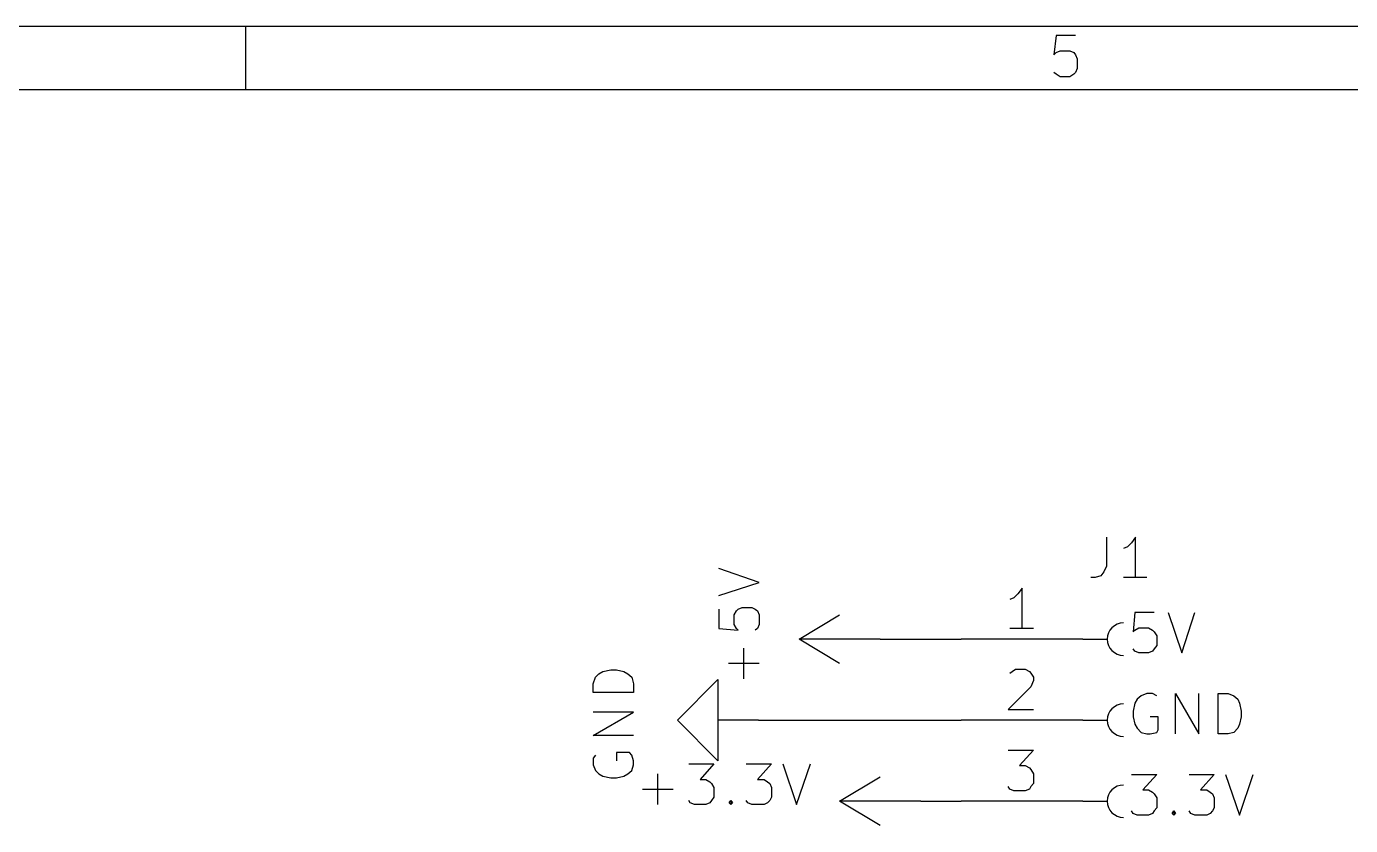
# Model space of a CAD drawing. Extents: x 0.4 to 11.3, y -7.9 to -0.4.
# Drawn here: x 7.998 to 9.63, y -1.38 to -0.394 of the extents above; entities that cross this region are included whole.
import ezdxf

# ---------------------------------------------------------------- set-up
doc = ezdxf.new("R2010")
doc.units = 0
doc.header["$MEASUREMENT"] = 0
for name, color, linetype in [('BLUE3', 171, 'CONTINUOUS'), ('CYAN2', 4, 'CONTINUOUS'), ('GREEN2', 3, 'CONTINUOUS'), ('RED2', 1, 'CONTINUOUS')]:
    doc.layers.add(name, color=color, linetype=linetype)

msp = doc.modelspace()

# ---------------------------------------------------------------- linework, layer by layer
at = {"layer": 'BLUE3', "linetype": 'CONTINUOUS'}
for p, q in [((9.364, -1.117), (9.362, -1.141)), ((9.388, -1.117), (9.364, -1.117)), ((9.405, -1.117), (9.422, -1.167)), ((9.422, -1.167), (9.438, -1.117)), ((9.362, -1.141), (9.364, -1.139)), ((9.364, -1.139), (9.369, -1.136)), ((9.369, -1.136), (9.381, -1.136)), ((9.381, -1.136), (9.386, -1.139)), ((9.386, -1.139), (9.388, -1.141)), ((9.388, -1.141), (9.391, -1.146)), ((9.391, -1.158), (9.388, -1.162)), ((9.391, -1.146), (9.391, -1.158)), ((9.364, -1.165), (9.362, -1.162)), ((9.369, -1.167), (9.364, -1.165)), ((9.381, -1.167), (9.369, -1.167)), ((9.386, -1.165), (9.381, -1.167)), ((9.388, -1.162), (9.386, -1.165)), ((9.367, -1.224), (9.364, -1.229)), ((9.372, -1.22), (9.367, -1.224)), ((9.379, -1.217), (9.372, -1.22)), ((9.386, -1.217), (9.379, -1.217)), ((9.391, -1.22), (9.386, -1.217)), ((9.414, -1.267), (9.414, -1.217)), ((9.414, -1.217), (9.443, -1.267)), ((9.443, -1.267), (9.443, -1.217)), ((9.467, -1.267), (9.467, -1.217)), ((9.467, -1.217), (9.479, -1.217)), ((9.479, -1.217), (9.486, -1.22)), ((9.486, -1.22), (9.491, -1.224)), ((9.491, -1.224), (9.493, -1.229)), ((9.364, -1.229), (9.362, -1.239)), ((9.362, -1.239), (9.362, -1.246)), ((9.493, -1.229), (9.495, -1.239)), ((9.495, -1.239), (9.495, -1.246)), ((9.362, -1.246), (9.364, -1.255)), ((9.364, -1.255), (9.367, -1.26)), ((9.393, -1.246), (9.383, -1.246)), ((9.393, -1.262), (9.393, -1.246)), ((9.493, -1.255), (9.491, -1.26)), ((9.495, -1.246), (9.493, -1.255)), ((9.367, -1.26), (9.372, -1.265)), ((9.372, -1.265), (9.379, -1.267)), ((9.379, -1.267), (9.383, -1.267)), ((9.383, -1.267), (9.391, -1.265)), ((9.391, -1.265), (9.393, -1.262)), ((9.479, -1.267), (9.467, -1.267)), ((9.486, -1.265), (9.479, -1.267)), ((9.491, -1.26), (9.486, -1.265)), ((9.36, -1.317), (9.391, -1.317)), ((9.391, -1.317), (9.374, -1.336)), ((9.431, -1.317), (9.462, -1.317)), ((9.462, -1.317), (9.445, -1.336)), ((9.476, -1.317), (9.493, -1.367)), ((9.493, -1.367), (9.51, -1.317)), ((9.374, -1.336), (9.381, -1.336)), ((9.381, -1.336), (9.386, -1.339)), ((9.445, -1.336), (9.453, -1.336)), ((9.453, -1.336), (9.457, -1.339)), ((9.386, -1.339), (9.388, -1.341)), ((9.388, -1.341), (9.391, -1.346)), ((9.391, -1.346), (9.391, -1.358)), ((9.457, -1.339), (9.46, -1.341)), ((9.46, -1.341), (9.462, -1.346)), ((9.462, -1.346), (9.462, -1.358)), ((9.362, -1.365), (9.36, -1.362)), ((9.367, -1.367), (9.362, -1.365)), ((9.381, -1.367), (9.367, -1.367)), ((9.386, -1.365), (9.381, -1.367)), ((9.388, -1.362), (9.386, -1.365)), ((9.391, -1.358), (9.388, -1.362)), ((9.41, -1.365), (9.412, -1.362)), ((9.412, -1.367), (9.41, -1.365)), ((9.412, -1.362), (9.414, -1.365)), ((9.412, -1.362), (9.412, -1.367)), ((9.414, -1.365), (9.412, -1.367)), ((9.433, -1.365), (9.431, -1.362)), ((9.438, -1.367), (9.433, -1.365)), ((9.453, -1.367), (9.438, -1.367)), ((9.457, -1.365), (9.453, -1.367)), ((9.46, -1.362), (9.457, -1.365)), ((9.462, -1.358), (9.46, -1.362))]:
    msp.add_line(p, q, dxfattribs=at)
at = {"layer": 'CYAN2', "linetype": 'CONTINUOUS'}
for p, q in [((9.329, -1.024), (9.329, -1.06)), ((9.365, -1.024), (9.36, -1.031)), ((9.365, -1.074), (9.365, -1.024)), ((9.355, -1.036), (9.35, -1.038)), ((9.36, -1.031), (9.355, -1.036)), ((9.329, -1.06), (9.326, -1.067)), ((8.901, -1.08), (8.851, -1.063)), ((9.315, -1.074), (9.31, -1.074)), ((9.322, -1.072), (9.315, -1.074)), ((9.326, -1.067), (9.322, -1.072)), ((9.379, -1.074), (9.35, -1.074)), ((8.851, -1.096), (8.901, -1.08)), ((8.851, -1.113), (8.851, -1.137)), ((8.87, -1.12), (8.873, -1.115)), ((8.87, -1.132), (8.87, -1.12)), ((8.873, -1.115), (8.875, -1.113)), ((8.875, -1.113), (8.88, -1.111)), ((8.88, -1.111), (8.892, -1.111)), ((8.892, -1.111), (8.896, -1.113)), ((8.896, -1.113), (8.899, -1.115)), ((8.899, -1.115), (8.901, -1.12)), ((8.901, -1.12), (8.901, -1.132)), ((8.851, -1.137), (8.875, -1.139)), ((8.873, -1.137), (8.87, -1.132)), ((8.875, -1.139), (8.873, -1.137)), ((8.899, -1.137), (8.896, -1.139)), ((8.901, -1.132), (8.899, -1.137)), ((8.882, -1.199), (8.882, -1.161)), ((8.703, -1.193), (8.708, -1.19)), ((8.708, -1.19), (8.718, -1.188)), ((8.718, -1.188), (8.725, -1.188)), ((8.725, -1.188), (8.734, -1.19)), ((8.734, -1.19), (8.739, -1.193)), ((8.901, -1.18), (8.863, -1.18)), ((8.696, -1.205), (8.699, -1.197)), ((8.696, -1.216), (8.696, -1.205)), ((8.699, -1.197), (8.703, -1.193)), ((8.739, -1.193), (8.744, -1.197)), ((8.744, -1.197), (8.746, -1.205)), ((8.746, -1.205), (8.746, -1.216)), ((8.746, -1.216), (8.696, -1.216)), ((8.696, -1.269), (8.746, -1.24)), ((8.746, -1.24), (8.696, -1.24)), ((8.746, -1.269), (8.696, -1.269)), ((8.699, -1.293), (8.696, -1.297)), ((8.696, -1.297), (8.696, -1.305)), ((8.696, -1.305), (8.699, -1.312)), ((8.741, -1.29), (8.725, -1.29)), ((8.725, -1.29), (8.725, -1.3)), ((8.744, -1.293), (8.741, -1.29)), ((8.746, -1.3), (8.744, -1.293)), ((8.744, -1.312), (8.746, -1.305)), ((8.746, -1.305), (8.746, -1.3)), ((8.814, -1.304), (8.845, -1.304)), ((8.845, -1.304), (8.828, -1.323)), ((8.885, -1.304), (8.916, -1.304)), ((8.916, -1.304), (8.899, -1.323)), ((8.93, -1.304), (8.947, -1.354)), ((8.947, -1.354), (8.964, -1.304)), ((8.699, -1.312), (8.703, -1.316)), ((8.703, -1.316), (8.708, -1.319)), ((8.708, -1.319), (8.718, -1.321)), ((8.718, -1.321), (8.725, -1.321)), ((8.725, -1.321), (8.734, -1.319)), ((8.734, -1.319), (8.739, -1.316)), ((8.739, -1.316), (8.744, -1.312)), ((8.776, -1.354), (8.776, -1.316)), ((8.757, -1.335), (8.795, -1.335)), ((8.828, -1.323), (8.835, -1.323)), ((8.835, -1.323), (8.84, -1.326)), ((8.84, -1.326), (8.842, -1.328)), ((8.842, -1.328), (8.845, -1.333)), ((8.845, -1.333), (8.845, -1.345)), ((8.899, -1.323), (8.907, -1.323)), ((8.907, -1.323), (8.911, -1.326)), ((8.911, -1.326), (8.914, -1.328)), ((8.914, -1.328), (8.916, -1.333)), ((8.916, -1.333), (8.916, -1.345)), ((8.816, -1.352), (8.814, -1.349)), ((8.821, -1.354), (8.816, -1.352)), ((8.835, -1.354), (8.821, -1.354)), ((8.84, -1.352), (8.835, -1.354)), ((8.842, -1.349), (8.84, -1.352)), ((8.845, -1.345), (8.842, -1.349)), ((8.864, -1.352), (8.866, -1.349)), ((8.866, -1.354), (8.864, -1.352)), ((8.866, -1.349), (8.868, -1.352)), ((8.866, -1.349), (8.866, -1.354)), ((8.868, -1.352), (8.866, -1.354)), ((8.887, -1.352), (8.885, -1.349)), ((8.892, -1.354), (8.887, -1.352)), ((8.907, -1.354), (8.892, -1.354)), ((8.911, -1.352), (8.907, -1.354)), ((8.914, -1.349), (8.911, -1.352)), ((8.916, -1.345), (8.914, -1.349))]:
    msp.add_line(p, q, dxfattribs=at)
at = {"layer": 'GREEN2', "linetype": 'CONTINUOUS'}
for p, q in [((9.05, -1.15), (9.15, -1.15)), ((8.9, -1.25), (9.15, -1.25)), ((9.1, -1.35), (9.15, -1.35))]:
    msp.add_line(p, q, dxfattribs=at)
at = {"layer": 'RED2', "linetype": 'CONTINUOUS'}
for p, q in [((11.299, -0.394), (0.394, -0.394)), ((8.268, -0.472), (8.268, -0.394)), ((9.267, -0.405), (9.264, -0.429)), ((9.291, -0.405), (9.267, -0.405)), ((9.267, -0.426), (9.272, -0.424)), ((9.272, -0.424), (9.284, -0.424)), ((9.284, -0.424), (9.289, -0.426)), ((9.264, -0.429), (9.267, -0.426)), ((9.289, -0.426), (9.291, -0.429)), ((9.291, -0.429), (9.293, -0.434)), ((9.293, -0.434), (9.293, -0.446)), ((9.267, -0.453), (9.264, -0.451)), ((9.272, -0.456), (9.267, -0.453)), ((9.284, -0.456), (9.272, -0.456)), ((9.289, -0.453), (9.284, -0.456)), ((9.291, -0.451), (9.289, -0.453)), ((9.293, -0.446), (9.291, -0.451)), ((11.221, -0.472), (0.472, -0.472)), ((9.225, -1.087), (9.22, -1.094)), ((9.225, -1.137), (9.225, -1.087)), ((9.215, -1.099), (9.21, -1.101)), ((9.22, -1.094), (9.215, -1.099)), ((8.95, -1.15), (9, -1.12)), ((9.239, -1.137), (9.21, -1.137)), ((9, -1.18), (8.95, -1.15)), ((9.05, -1.15), (8.95, -1.15)), ((9.3, -1.15), (9.15, -1.15)), ((9.3, -1.15), (9.33, -1.15)), ((9.21, -1.192), (9.213, -1.19)), ((9.213, -1.19), (9.217, -1.187)), ((9.217, -1.187), (9.229, -1.187)), ((9.229, -1.187), (9.234, -1.19)), ((9.234, -1.19), (9.236, -1.192)), ((8.8, -1.25), (8.85, -1.2)), ((8.85, -1.2), (8.85, -1.25)), ((9.236, -1.192), (9.239, -1.197)), ((9.239, -1.201), (9.236, -1.209)), ((9.239, -1.197), (9.239, -1.201)), ((9.236, -1.209), (9.208, -1.237)), ((9.208, -1.237), (9.239, -1.237)), ((8.85, -1.3), (8.8, -1.25)), ((8.9, -1.25), (8.85, -1.25)), ((8.85, -1.25), (8.85, -1.3)), ((9.3, -1.25), (9.15, -1.25)), ((9.3, -1.25), (9.33, -1.25)), ((9.208, -1.287), (9.239, -1.287)), ((9.239, -1.287), (9.222, -1.306)), ((9, -1.35), (9.05, -1.32)), ((9.222, -1.306), (9.229, -1.306)), ((9.229, -1.306), (9.234, -1.309)), ((9.234, -1.309), (9.236, -1.311)), ((9.236, -1.311), (9.239, -1.316)), ((9.239, -1.316), (9.239, -1.328)), ((9.21, -1.335), (9.208, -1.332)), ((9.215, -1.337), (9.21, -1.335)), ((9.229, -1.337), (9.215, -1.337)), ((9.234, -1.335), (9.229, -1.337)), ((9.236, -1.332), (9.234, -1.335)), ((9.239, -1.328), (9.236, -1.332)), ((9.05, -1.38), (9, -1.35)), ((9.1, -1.35), (9, -1.35)), ((9.3, -1.35), (9.15, -1.35)), ((9.3, -1.35), (9.33, -1.35))]:
    msp.add_line(p, q, dxfattribs=at)
at = {"layer": 'RED2'}
for centre in [(9.35, -1.15), (9.35, -1.25), (9.35, -1.35)]:
    msp.add_arc(centre, 0.02, -269.9, -90.1, dxfattribs=at)

doc.saveas('drawing.dxf')
